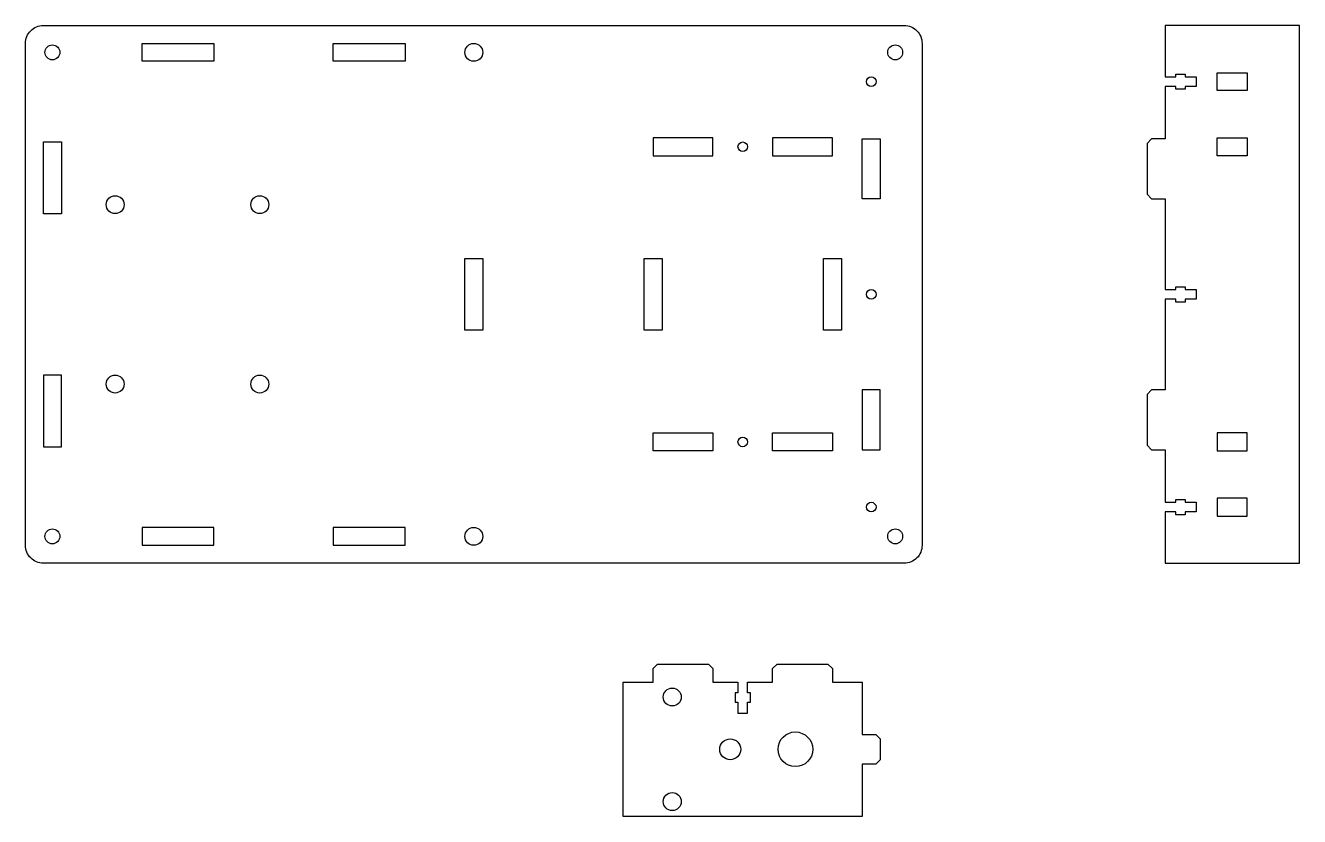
# Model space of a CAD drawing. Header units: millimetres. Extents: x 295 to 508, y -288 to -156.
import ezdxf

# ---------------------------------------------------------------- set-up
doc = ezdxf.new("R2010")
doc.units = ezdxf.units.MM
doc.layers.get('0').update_dxf_attribs({"linetype": 'CONTINUOUS'})

msp = doc.modelspace()

# ---------------------------------------------------------------- linework, layer by layer
msp.add_lwpolyline([(295.02, -242.75), (295.02, -158.75, -0.414214), (298.02, -155.75), (442.02, -155.75, -0.414214), (445.02, -158.75), (445.02, -242.75, -0.414214), (442.02, -245.75), (298.02, -245.75, -0.414214)], format="xyb", close=True)
for points in [[(482.66, -175.5), (482.66, -184), (483.41, -184.75), (485.66, -184.75), (485.66, -199.95), (487.49, -199.95), (487.49, -199.48), (489.04, -199.48), (489.04, -199.95), (490.86, -199.95), (490.86, -201.55), (489.04, -201.55), (489.04, -202.03), (487.49, -202.03), (487.49, -201.55), (485.66, -201.55), (485.66, -216.75), (483.41, -216.75), (482.66, -217.5), (482.66, -226), (483.41, -226.75), (485.66, -226.75), (485.66, -235.55), (487.49, -235.55), (487.49, -235.08), (489.04, -235.08), (489.04, -235.55), (490.86, -235.55), (490.86, -237.15), (489.04, -237.15), (489.04, -237.63), (487.49, -237.63), (487.49, -237.15), (485.66, -237.15), (485.66, -245.75), (508.16, -245.75), (508.16, -155.75), (485.66, -155.75), (485.66, -164.35), (487.49, -164.35), (487.49, -163.88), (489.04, -163.88), (489.04, -164.35), (490.86, -164.35), (490.86, -165.95), (489.04, -165.95), (489.04, -166.43), (487.49, -166.43), (487.49, -165.95), (485.66, -165.95), (485.66, -174.75), (483.41, -174.75)], [(326.52, -161.75), (314.52, -161.75), (314.52, -158.75), (326.52, -158.75)], [(346.52, -158.75), (358.52, -158.75), (358.52, -161.75), (346.52, -161.75)], [(499.41, -166.65), (494.41, -166.65), (494.41, -163.65), (499.41, -163.65)], [(400.02, -177.55), (410.02, -177.55), (410.02, -174.55), (400.02, -174.55)], [(430.02, -177.55), (430.02, -174.55), (420.02, -174.55), (420.02, -177.55)], [(435.02, -174.75), (438.02, -174.75), (438.02, -184.75), (435.02, -184.75)], [(494.41, -177.55), (494.41, -174.55), (499.41, -174.55), (499.41, -177.55)], [(298.02, -175.25), (301.02, -175.25), (301.02, -187.25), (298.02, -187.25)], [(368.52, -194.75), (371.52, -194.75), (371.52, -206.75), (368.52, -206.75)], [(401.52, -194.75), (401.52, -206.75), (398.52, -206.75), (398.52, -194.75)], [(431.52, -194.75), (431.52, -206.75), (428.52, -206.75), (428.52, -194.75)], [(301.02, -226.25), (301.02, -214.25), (298.02, -214.25), (298.02, -226.25)], [(435.02, -226.75), (438.02, -226.75), (438.02, -216.75), (435.02, -216.75)], [(410.02, -226.95), (400.02, -226.95), (400.02, -223.95), (410.02, -223.95)], [(420.02, -223.95), (430.02, -223.95), (430.02, -226.95), (420.02, -226.95)], [(499.41, -223.95), (494.41, -223.95), (494.41, -226.95), (499.41, -226.95)], [(499.41, -237.85), (499.41, -234.85), (494.41, -234.85), (494.41, -237.85)], [(326.52, -239.75), (314.52, -239.75), (314.52, -242.75), (326.52, -242.75)], [(346.52, -239.75), (346.52, -242.75), (358.52, -242.75), (358.52, -239.75)], [(395.02, -288.14), (395.02, -265.64), (400.02, -265.64), (400.02, -263.39), (400.77, -262.64), (409.27, -262.64), (410.02, -263.39), (410.02, -265.64), (414.22, -265.64), (414.22, -267.46), (413.74, -267.46), (413.74, -269.01), (414.22, -269.01), (414.22, -270.84), (415.82, -270.84), (415.82, -269.01), (416.29, -269.01), (416.29, -267.46), (415.82, -267.46), (415.82, -265.64), (420.02, -265.64), (420.02, -263.39), (420.77, -262.64), (429.27, -262.64), (430.02, -263.39), (430.02, -265.64), (435.02, -265.64), (435.02, -274.39), (437.27, -274.39), (438.02, -275.14), (438.02, -278.64), (437.27, -279.39), (435.02, -279.39), (435.02, -288.14)]]:
    msp.add_lwpolyline(points, close=True)
for centre, radius in [((299.52, -160.25), 1.25), ((370.02, -160.25), 1.5), ((440.52, -160.25), 1.25), ((436.52, -165.15), 0.8), ((415.02, -176.05), 0.8), ((310.02, -185.74), 1.5), ((334.22, -185.74), 1.5), ((436.52, -200.75), 0.8), ((310.02, -215.76), 1.5), ((334.22, -215.76), 1.5), ((415.02, -225.45), 0.8), ((436.52, -236.35), 0.8), ((299.52, -241.25), 1.25), ((370.02, -241.25), 1.5), ((440.52, -241.25), 1.25), ((403.22, -268.14), 1.5), ((423.82, -276.89), 2.9), ((412.92, -276.89), 1.75), ((403.22, -285.64), 1.5)]:
    msp.add_circle(centre, radius)

doc.saveas('drawing.dxf')
